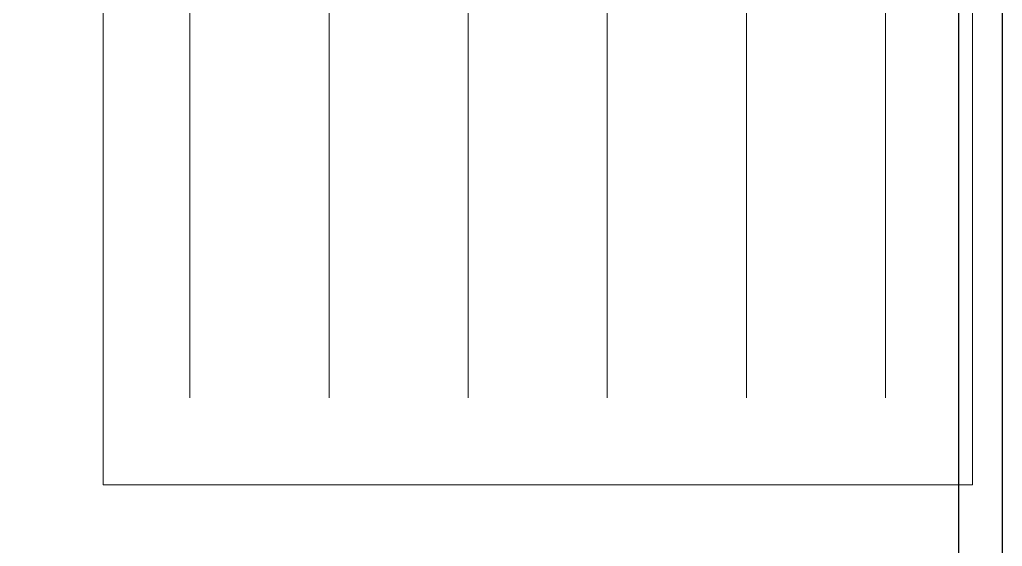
# Model space of a CAD drawing. Header units: inches. Extents: x 0 to 46333, y 12439 to 30520.
# Drawn here: x 14921 to 15486, y 16946 to 17249 of the extents above; entities that cross this region are included whole.
import ezdxf

# ---------------------------------------------------------------- set-up
doc = ezdxf.new("R2010")
doc.units = ezdxf.units.IN
doc.header["$MEASUREMENT"] = 0
doc.layers.add('DLX_FL1_CONT', color=7, linetype='Continuous', true_color=0x969696)
doc.layers.add('Socket', color=170, linetype='Continuous')
doc.layers.add('v.p', color=7, linetype='Continuous')
doc.layers.add('WC', color=2, linetype='Continuous', lineweight=0)

# ---------------------------------------------------------------- blocks, each defined once
blk = doc.blocks.new('first floor civil')
at = {"layer": 'WC', "color": 9}
for p, q in [((597684.03, 122876.69), (597684.03, 123876.69)), ((598184.03, 122876.69), (598184.03, 123876.69)), ((597734.03, 123376.69), (597734.03, 122926.69)), ((597814.03, 123376.69), (597814.03, 122926.69)), ((597894.03, 123376.69), (597894.03, 122926.69)), ((597974.03, 123376.69), (597974.03, 122926.69)), ((598054.03, 123376.69), (598054.03, 122926.69)), ((598134.03, 123376.69), (598134.03, 122926.69)), ((598184.03, 122876.69), (597684.03, 122876.69))]:
    blk.add_line(p, q, dxfattribs=at)

msp = doc.modelspace()

# ---------------------------------------------------------------- linework, layer by layer
at = {"layer": 'DLX_FL1_CONT'}
msp.add_polyline3d([(15486.07, 15636.59, 0), (15486.07, 19366.61, 0)], dxfattribs=at)
at = {"layer": 'Socket'}
msp.add_lwpolyline([(12159.85, 17239.25), (12159.85, 15967.96), (12159.85, 15821.25), (12661.83, 15821.25), (14213.79, 15839.63), (15461.08, 15839.63), (15461.08, 19227.46), (14964.58, 19227.46)], dxfattribs=at)

# ---------------------------------------------------------------- block references
at = {"layer": 'v.p', "color": 1, "linetype": 'Continuous'}
msp.add_blockref('first floor civil', (-582715.15, -105895.12), dxfattribs=at)

doc.saveas('drawing.dxf')
